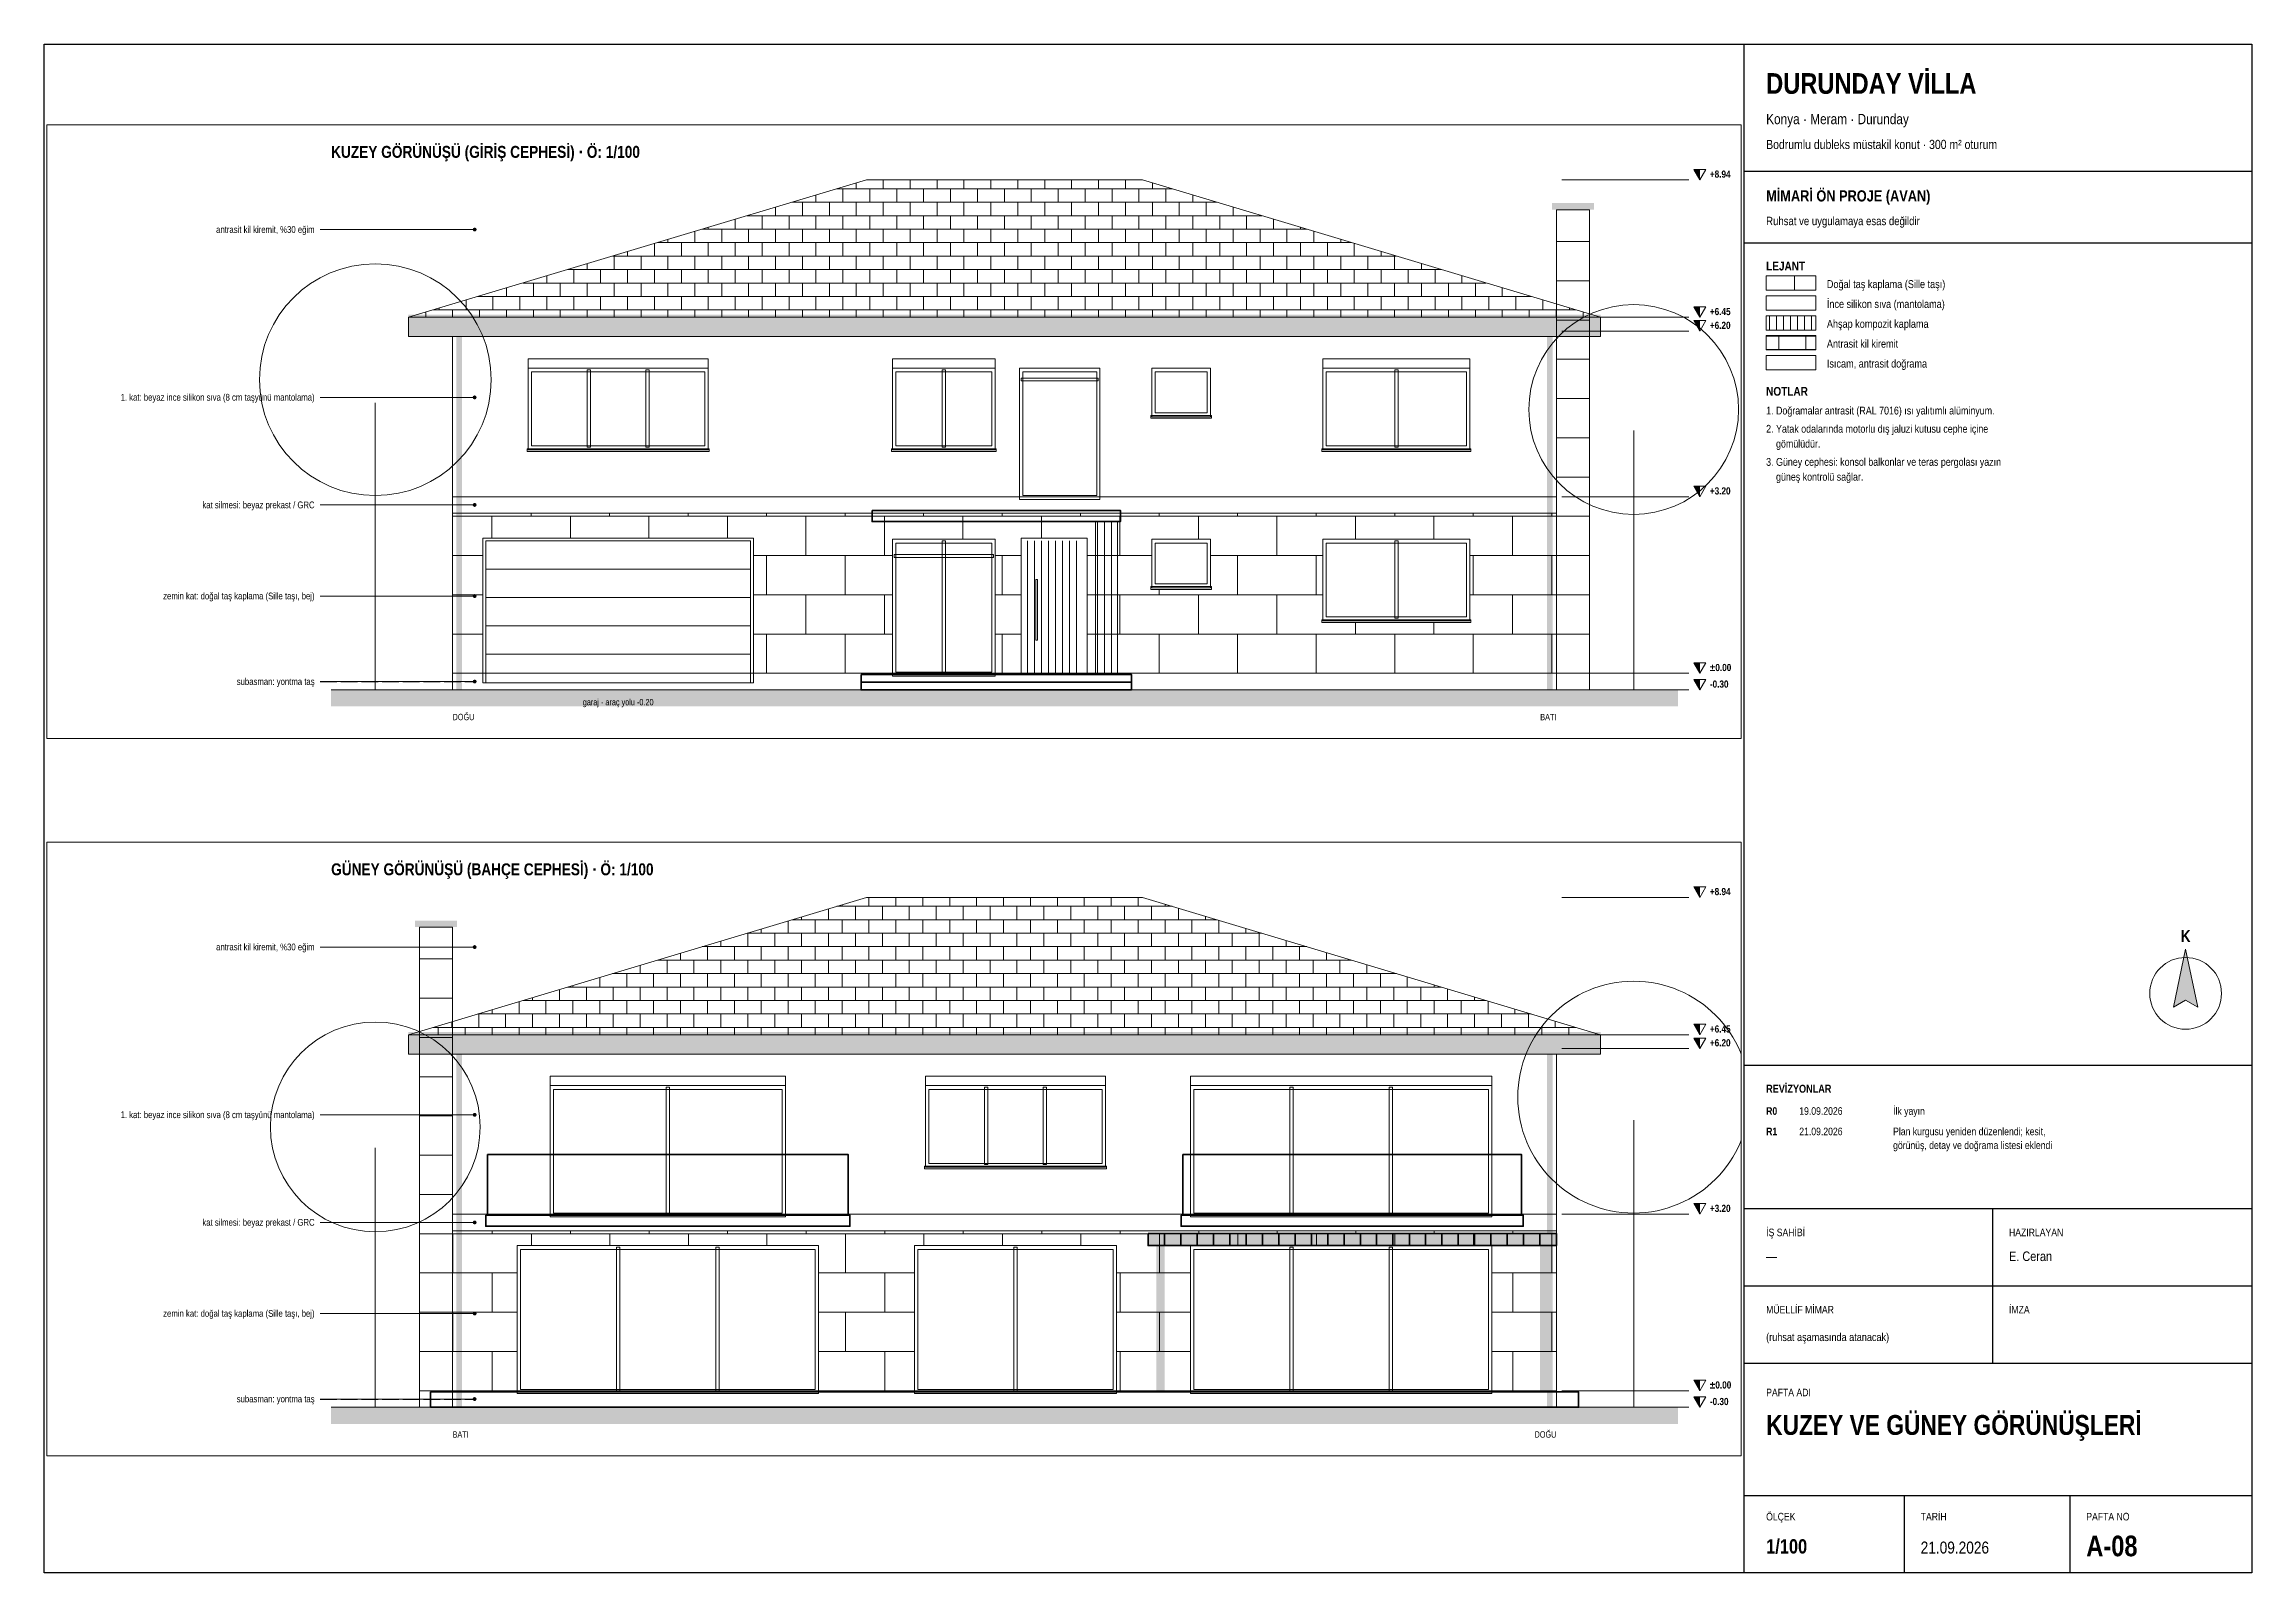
# Paper-space layout 'A-08 KUZEY VE GUNEY GORUNUSLERI' of a CAD drawing. Header units: centimetres, sheet in millimetres. Extents: x 10 to 410, y 10 to 287.
# The model-space entities are those that its viewports show. They can reach past a viewport. Long polylines and large blocks are cut down to what shows.
import ezdxf
from ezdxf.enums import TextEntityAlignment as Align

# ---------------------------------------------------------------- set-up
doc = ezdxf.new("R2010")
doc.units = ezdxf.units.CM
doc.header["$LTSCALE"] = 0.25
doc.linetypes.add('ACAD_ISO02W100', pattern=[15, 12, -3])
for name, color, linetype, lineweight in [('M-BACA-TUGLA-1', 116, 'Continuous', 9), ('M-BACA-TUGLA-1-T', 8, 'Continuous', 5), ('M-BITK-AGAC-1', 70, 'Continuous', 9), ('M-CKAP-KIREMIT-1', 66, 'Continuous', 9), ('M-CKAP-KIREMIT-1-T', 8, 'Continuous', 5), ('M-CVRE-ZEMIN', 45, 'Continuous', 18), ('M-CVRE-ZEMIN-T', 8, 'Continuous', 5), ('M-DUVK-AHSAP-1', 126, 'Continuous', 5), ('M-DUVK-AHSAP-1-T', 8, 'Continuous', 5), ('M-DUVK-DOGALTAS-1', 139, 'Continuous', 5), ('M-DUVK-DOGALTAS-1-T', 8, 'Continuous', 5), ('M-DUVK-PREKAST-1', 127, 'Continuous', 5), ('M-GOST-ANTET', 176, 'Continuous', 25), ('M-GOST-ANTETYAZI', 177, 'Continuous', 9), ('M-GOST-KESITKOT', 46, 'Continuous', 9), ('M-GOST-KUZEYOKU', 1, 'Continuous', 9), ('M-GOST-LEJANT', 173, 'Continuous', 9), ('M-GOST-YAZI', 2, 'Continuous', 9), ('M-KPKN-AHSAP-1', 93, 'Continuous', 9), ('M-PNKS-ALUMINYUM-1', 171, 'Continuous', 9), ('M-SIVA-1', 52, 'Continuous', 5), ('M-TASI-BETONARME-1', 5, 'Continuous', 35), ('M-TASI-BETONARME-1-T', 250, 'Continuous', 5), ('M-YIBO-SAC-1', 12, 'Continuous', 9)]:
    doc.layers.add(name, color=color, linetype=linetype, lineweight=lineweight)
doc.layers.add('M-GOST-VPORT', color=8, linetype='Continuous', lineweight=9, plot=False)
doc.styles.add('YAZI', font='arialn.ttf')
doc.styles.add('YAZI-KALIN', font='arialnb.ttf')

msp = doc.modelspace()

# ---------------------------------------------------------------- hatches: boundary and pattern name
at = {"layer": 'M-BACA-TUGLA-1-T'}
h = msp.add_hatch(color=256, dxfattribs=at)
h.dxf.hatch_style = 1
h.paths.add_polyline_path([(1992, 852), (2068, 852), (2068, 840), (1992, 840)])
h = msp.add_hatch(color=256, dxfattribs=at)
h.dxf.hatch_style = 1
h.paths.add_polyline_path([(4981, 852), (5057, 852), (5057, 840), (4981, 840)])
h = msp.add_hatch(dxfattribs=at)
h.set_pattern_fill('AR-B816', scale=0.35)
h.paths.add_polyline_path([(2000, 840), (2060, 840), (2060, -30), (2000, -30)])
h = msp.add_hatch(dxfattribs=at)
h.set_pattern_fill('AR-B816', scale=0.35)
h.paths.add_polyline_path([(4989, 840), (5049, 840), (5049, -30), (4989, -30)])
at = {"layer": 'M-CKAP-KIREMIT-1-T'}
h = msp.add_hatch(dxfattribs=at)
h.set_pattern_fill('AR-B816', scale=0.12)
h.paths.add_polyline_path([(2080, 645), (1250, 894), (750, 894), (-80, 645)])
h = msp.add_hatch(dxfattribs=at)
h.set_pattern_fill('AR-B816', scale=0.12)
h.paths.add_polyline_path([(4969, 645), (5799, 894), (6299, 894), (7129, 645)])
h = msp.add_hatch(color=256, dxfattribs=at)
h.dxf.hatch_style = 1
h.paths.add_polyline_path([(-80, 650), (2080, 650), (2080, 640), (-80, 640)])
h = msp.add_hatch(color=256, dxfattribs=at)
h.dxf.hatch_style = 1
h.paths.add_polyline_path([(-80, 645), (2080, 645), (2080, 610), (-80, 610)])
h = msp.add_hatch(color=256, dxfattribs=at)
h.dxf.hatch_style = 1
h.paths.add_polyline_path([(4969, 650), (7129, 650), (7129, 640), (4969, 640)])
h = msp.add_hatch(color=256, dxfattribs=at)
h.dxf.hatch_style = 1
h.paths.add_polyline_path([(4969, 645), (7129, 645), (7129, 610), (4969, 610)])
at = {"layer": 'M-CVRE-ZEMIN-T'}
h = msp.add_hatch(dxfattribs=at)
h.set_pattern_fill('EARTH', scale=5)
h.paths.add_polyline_path([(-220, -30), (2220, -30), (2220, -60), (-220, -60)])
h = msp.add_hatch(dxfattribs=at)
h.set_pattern_fill('EARTH', scale=5)
h.paths.add_polyline_path([(4829, -30), (7269, -30), (7269, -60), (4829, -60)])
at = {"layer": 'M-DUVK-AHSAP-1-T'}
h = msp.add_hatch(dxfattribs=at)
h.set_pattern_fill('LINE', scale=4, angle=90)
h.paths.add_polyline_path([(1165, 275), (1205, 275), (1205, 0), (1165, 0)])
h = msp.add_hatch(dxfattribs=at)
h.set_pattern_fill('LINE', scale=4, angle=90)
h.paths.add_polyline_path([(1037, 240), (1143, 240), (1143, 0), (1037, 0)])
at = {"layer": 'M-DUVK-DOGALTAS-1-T'}
h = msp.add_hatch(dxfattribs=at)
h.set_pattern_fill('AR-B816', scale=0.35)
h.paths.add_polyline_path([(0, 290), (2000, 290), (2000, 245), (0, 245)])
h = msp.add_hatch(dxfattribs=at)
h.set_pattern_fill('AR-B816', scale=0.35)
h.paths.add_polyline_path([(5049, 290), (7049, 290), (7049, 263), (5049, 263)])
h = msp.add_hatch(dxfattribs=at)
h.set_pattern_fill('AR-B816', scale=0.35)
h.paths.add_polyline_path([(0, 245), (55, 245), (55, 243), (0, 243)])
h = msp.add_hatch(dxfattribs=at)
h.set_pattern_fill('AR-B816', scale=0.35)
h.paths.add_polyline_path([(0, 243), (55, 243), (55, 157), (0, 157)])
h = msp.add_hatch(dxfattribs=at)
h.set_pattern_fill('AR-B816', scale=0.35)
h.paths.add_polyline_path([(545, 245), (1030, 245), (1030, 243), (545, 243)])
h = msp.add_hatch(dxfattribs=at)
h.set_pattern_fill('AR-B816', scale=0.35)
h.paths.add_polyline_path([(545, 243), (797, 243), (797, 157), (545, 157)])
h = msp.add_hatch(dxfattribs=at)
h.set_pattern_fill('AR-B816', scale=0.35)
h.paths.add_polyline_path([(983, 243), (1030, 243), (1030, 157), (983, 157)])
h = msp.add_hatch(dxfattribs=at)
h.set_pattern_fill('AR-B816', scale=0.35)
h.paths.add_polyline_path([(1150, 245), (2000, 245), (2000, 243), (1150, 243)])
h = msp.add_hatch(dxfattribs=at)
h.set_pattern_fill('AR-B816', scale=0.35)
h.paths.add_polyline_path([(1150, 243), (1267, 243), (1267, 157), (1150, 157)])
h = msp.add_hatch(dxfattribs=at)
h.set_pattern_fill('AR-B816', scale=0.35)
h.paths.add_polyline_path([(1373, 243), (1577, 243), (1577, 157), (1373, 157)])
h = msp.add_hatch(dxfattribs=at)
h.set_pattern_fill('AR-B816', scale=0.35)
h.paths.add_polyline_path([(1843, 243), (2000, 243), (2000, 97), (1843, 97)])
h = msp.add_hatch(dxfattribs=at)
h.set_pattern_fill('AR-B816', scale=0.35)
h.paths.add_polyline_path([(5049, 263), (5166, 263), (5166, 0), (5049, 0)])
h = msp.add_hatch(dxfattribs=at)
h.set_pattern_fill('AR-B816', scale=0.35)
h.paths.add_polyline_path([(5712, 263), (5886, 263), (5886, 0), (5712, 0)])
h = msp.add_hatch(dxfattribs=at)
h.set_pattern_fill('AR-B816', scale=0.35)
h.paths.add_polyline_path([(6252, 263), (6386, 263), (6386, 0), (6252, 0)])
h = msp.add_hatch(dxfattribs=at)
h.set_pattern_fill('AR-B816', scale=0.35)
h.paths.add_polyline_path([(6932, 263), (7049, 263), (7049, 0), (6932, 0)])
h = msp.add_hatch(dxfattribs=at)
h.set_pattern_fill('AR-B816', scale=0.35)
h.paths.add_polyline_path([(0, 157), (55, 157), (55, 155), (0, 155)])
h = msp.add_hatch(dxfattribs=at)
h.set_pattern_fill('AR-B816', scale=0.35)
h.paths.add_polyline_path([(0, 155), (55, 155), (55, 152), (0, 152)])
h = msp.add_hatch(dxfattribs=at)
h.set_pattern_fill('AR-B816', scale=0.35)
h.paths.add_polyline_path([(0, 152), (55, 152), (55, 97), (0, 97)])
h = msp.add_hatch(dxfattribs=at)
h.set_pattern_fill('AR-B816', scale=0.35)
h.paths.add_polyline_path([(545, 157), (797, 157), (797, 155), (545, 155)])
h = msp.add_hatch(dxfattribs=at)
h.set_pattern_fill('AR-B816', scale=0.35)
h.paths.add_polyline_path([(545, 155), (797, 155), (797, 152), (545, 152)])
h = msp.add_hatch(dxfattribs=at)
h.set_pattern_fill('AR-B816', scale=0.35)
h.paths.add_polyline_path([(545, 152), (797, 152), (797, 97), (545, 97)])
h = msp.add_hatch(dxfattribs=at)
h.set_pattern_fill('AR-B816', scale=0.35)
h.paths.add_polyline_path([(983, 157), (1030, 157), (1030, 155), (983, 155)])
h = msp.add_hatch(dxfattribs=at)
h.set_pattern_fill('AR-B816', scale=0.35)
h.paths.add_polyline_path([(983, 155), (1030, 155), (1030, 152), (983, 152)])
h = msp.add_hatch(dxfattribs=at)
h.set_pattern_fill('AR-B816', scale=0.35)
h.paths.add_polyline_path([(983, 152), (1030, 152), (1030, 97), (983, 97)])
h = msp.add_hatch(dxfattribs=at)
h.set_pattern_fill('AR-B816', scale=0.35)
h.paths.add_polyline_path([(1150, 157), (1265, 157), (1265, 155), (1150, 155)])
h = msp.add_hatch(dxfattribs=at)
h.set_pattern_fill('AR-B816', scale=0.35)
h.paths.add_polyline_path([(1150, 155), (1265, 155), (1265, 152), (1150, 152)])
h = msp.add_hatch(dxfattribs=at)
h.set_pattern_fill('AR-B816', scale=0.35)
h.paths.add_polyline_path([(1150, 152), (1577, 152), (1577, 97), (1150, 97)])
h = msp.add_hatch(dxfattribs=at)
h.set_pattern_fill('AR-B816', scale=0.35)
h.paths.add_polyline_path([(1375, 157), (1577, 157), (1577, 155), (1375, 155)])
h = msp.add_hatch(dxfattribs=at)
h.set_pattern_fill('AR-B816', scale=0.35)
h.paths.add_polyline_path([(1375, 155), (1577, 155), (1577, 152), (1375, 152)])
h = msp.add_hatch(dxfattribs=at)
h.set_pattern_fill('AR-B816', scale=0.35)
h.paths.add_polyline_path([(0, 97), (55, 97), (55, 95), (0, 95)])
h = msp.add_hatch(dxfattribs=at)
h.set_pattern_fill('AR-B816', scale=0.35)
h.paths.add_polyline_path([(0, 95), (55, 95), (55, 92), (0, 92)])
h = msp.add_hatch(dxfattribs=at)
h.set_pattern_fill('AR-B816', scale=0.35)
h.paths.add_polyline_path([(0, 92), (55, 92), (55, 0), (0, 0)])
h = msp.add_hatch(dxfattribs=at)
h.set_pattern_fill('AR-B816', scale=0.35)
h.paths.add_polyline_path([(545, 97), (797, 97), (797, 95), (545, 95)])
h = msp.add_hatch(dxfattribs=at)
h.set_pattern_fill('AR-B816', scale=0.35)
h.paths.add_polyline_path([(545, 95), (797, 95), (797, 92), (545, 92)])
h = msp.add_hatch(dxfattribs=at)
h.set_pattern_fill('AR-B816', scale=0.35)
h.paths.add_polyline_path([(545, 92), (797, 92), (797, 0), (545, 0)])
h = msp.add_hatch(dxfattribs=at)
h.set_pattern_fill('AR-B816', scale=0.35)
h.paths.add_polyline_path([(983, 97), (1030, 97), (1030, 95), (983, 95)])
h = msp.add_hatch(dxfattribs=at)
h.set_pattern_fill('AR-B816', scale=0.35)
h.paths.add_polyline_path([(983, 95), (1030, 95), (1030, 92), (983, 92)])
h = msp.add_hatch(dxfattribs=at)
h.set_pattern_fill('AR-B816', scale=0.35)
h.paths.add_polyline_path([(983, 92), (1030, 92), (1030, 0), (983, 0)])
h = msp.add_hatch(dxfattribs=at)
h.set_pattern_fill('AR-B816', scale=0.35)
h.paths.add_polyline_path([(1150, 97), (1575, 97), (1575, 95), (1150, 95)])
h = msp.add_hatch(dxfattribs=at)
h.set_pattern_fill('AR-B816', scale=0.35)
h.paths.add_polyline_path([(1150, 95), (1575, 95), (1575, 92), (1150, 92)])
h = msp.add_hatch(dxfattribs=at)
h.set_pattern_fill('AR-B816', scale=0.35)
h.paths.add_polyline_path([(1150, 92), (2000, 92), (2000, 0), (1150, 0)])
h = msp.add_hatch(dxfattribs=at)
h.set_pattern_fill('AR-B816', scale=0.35)
h.paths.add_polyline_path([(1845, 97), (2000, 97), (2000, 95), (1845, 95)])
h = msp.add_hatch(dxfattribs=at)
h.set_pattern_fill('AR-B816', scale=0.35)
h.paths.add_polyline_path([(1845, 95), (2000, 95), (2000, 92), (1845, 92)])
at = {"layer": 'M-GOST-KESITKOT'}
h = msp.add_hatch(color=256, dxfattribs=at)
h.dxf.hatch_style = 1
h.paths.add_polyline_path([(2249, 913), (2260, 913), (2260, 894)])
h = msp.add_hatch(color=256, dxfattribs=at)
h.dxf.hatch_style = 1
h.paths.add_polyline_path([(7298, 913), (7309, 913), (7309, 894)])
h = msp.add_hatch(color=256, dxfattribs=at)
h.dxf.hatch_style = 1
h.paths.add_polyline_path([(2249, 664), (2260, 664), (2260, 645)])
h = msp.add_hatch(color=256, dxfattribs=at)
h.dxf.hatch_style = 1
h.paths.add_polyline_path([(7298, 664), (7309, 664), (7309, 645)])
h = msp.add_hatch(color=256, dxfattribs=at)
h.dxf.hatch_style = 1
h.paths.add_polyline_path([(2249, 639), (2260, 639), (2260, 620)])
h = msp.add_hatch(color=256, dxfattribs=at)
h.dxf.hatch_style = 1
h.paths.add_polyline_path([(7298, 639), (7309, 639), (7309, 620)])
h = msp.add_hatch(color=256, dxfattribs=at)
h.dxf.hatch_style = 1
h.paths.add_polyline_path([(2249, 339), (2260, 339), (2260, 320)])
h = msp.add_hatch(color=256, dxfattribs=at)
h.dxf.hatch_style = 1
h.paths.add_polyline_path([(7298, 339), (7309, 339), (7309, 320)])
h = msp.add_hatch(color=256, dxfattribs=at)
h.dxf.hatch_style = 1
h.paths.add_polyline_path([(2249, 19), (2260, 19), (2260, 0)])
h = msp.add_hatch(color=256, dxfattribs=at)
h.dxf.hatch_style = 1
h.paths.add_polyline_path([(7298, 19), (7309, 19), (7309, 0)])
h = msp.add_hatch(color=256, dxfattribs=at)
h.dxf.hatch_style = 1
h.paths.add_polyline_path([(2249, -11), (2260, -11), (2260, -30)])
h = msp.add_hatch(color=256, dxfattribs=at)
h.dxf.hatch_style = 1
h.paths.add_polyline_path([(7298, -11), (7309, -11), (7309, -30)])
at = {"layer": 'M-GOST-YAZI'}
h = msp.add_hatch(color=256, dxfattribs=at)
h.dxf.hatch_style = 1
edge = h.paths.add_edge_path()
edge.add_arc((40, 804), 3.5, 0, 360)
h = msp.add_hatch(color=256, dxfattribs=at)
h.dxf.hatch_style = 1
edge = h.paths.add_edge_path()
edge.add_arc((5089, 804), 3.5, 0, 360)
h = msp.add_hatch(color=256, dxfattribs=at)
h.dxf.hatch_style = 1
edge = h.paths.add_edge_path()
edge.add_arc((40, 500), 3.5, 0, 360)
h = msp.add_hatch(color=256, dxfattribs=at)
h.dxf.hatch_style = 1
edge = h.paths.add_edge_path()
edge.add_arc((5089, 500), 3.5, 0, 360)
h = msp.add_hatch(color=256, dxfattribs=at)
h.dxf.hatch_style = 1
edge = h.paths.add_edge_path()
edge.add_arc((40, 305), 3.5, 0, 360)
h = msp.add_hatch(color=256, dxfattribs=at)
h.dxf.hatch_style = 1
edge = h.paths.add_edge_path()
edge.add_arc((5089, 305), 3.5, 0, 360)
h = msp.add_hatch(color=256, dxfattribs=at)
h.dxf.hatch_style = 1
edge = h.paths.add_edge_path()
edge.add_arc((40, 140), 3.5, 0, 360)
h = msp.add_hatch(color=256, dxfattribs=at)
h.dxf.hatch_style = 1
edge = h.paths.add_edge_path()
edge.add_arc((5089, 140), 3.5, 0, 360)
h = msp.add_hatch(color=256, dxfattribs=at)
h.dxf.hatch_style = 1
edge = h.paths.add_edge_path()
edge.add_arc((40, -15), 3.5, 0, 360)
h = msp.add_hatch(color=256, dxfattribs=at)
h.dxf.hatch_style = 1
edge = h.paths.add_edge_path()
edge.add_arc((5089, -15), 3.5, 0, 360)
at = {"layer": 'M-TASI-BETONARME-1-T'}
h = msp.add_hatch(color=256, dxfattribs=at)
h.dxf.hatch_style = 1
h.paths.add_polyline_path([(6309, 285), (7049, 285), (7049, 263), (6309, 263)])
h = msp.add_hatch(color=256, dxfattribs=at)
h.dxf.hatch_style = 1
h.paths.add_polyline_path([(6324, 263), (6339, 263), (6339, -2), (6324, -2)])
h = msp.add_hatch(color=256, dxfattribs=at)
h.dxf.hatch_style = 1
h.paths.add_polyline_path([(7019, 263), (7034, 263), (7034, -2), (7019, -2)])
at = {"layer": 'M-YIBO-SAC-1'}
h = msp.add_hatch(color=256, dxfattribs=at)
h.dxf.hatch_style = 1
h.paths.add_polyline_path([(7, 610), (17, 610), (17, -30), (7, -30)])
h = msp.add_hatch(color=256, dxfattribs=at)
h.dxf.hatch_style = 1
h.paths.add_polyline_path([(1983, 610), (1993, 610), (1993, -30), (1983, -30)])
h = msp.add_hatch(color=256, dxfattribs=at)
h.dxf.hatch_style = 1
h.paths.add_polyline_path([(5056, 610), (5066, 610), (5066, -30), (5056, -30)])
h = msp.add_hatch(color=256, dxfattribs=at)
h.dxf.hatch_style = 1
h.paths.add_polyline_path([(7032, 610), (7042, 610), (7042, -30), (7032, -30)])

# ---------------------------------------------------------------- linework, layer by layer
at = {"layer": 'M-BACA-TUGLA-1'}
for points in [[(2000, 840), (2060, 840), (2060, -30), (2000, -30)], [(4989, 840), (5049, 840), (5049, -30), (4989, -30)]]:
    msp.add_lwpolyline(points, close=True, dxfattribs=at)
at = {"layer": 'M-BITK-AGAC-1'}
for p, q in [((-140, -30), (-140, 490)), ((7189, -30), (7189, 490)), ((2140, -30), (2140, 440)), ((4909, -30), (4909, 440))]:
    msp.add_line(p, q, dxfattribs=at)
for centre, radius in [((-140, 532), 210), ((7189, 532), 210), ((2140, 478), 190), ((4909, 478), 190)]:
    msp.add_circle(centre, radius, dxfattribs=at)
at = {"layer": 'M-CKAP-KIREMIT-1'}
for points in [[(2080, 645), (1250, 894), (750, 894), (-80, 645)], [(4969, 645), (5799, 894), (6299, 894), (7129, 645)], [(-80, 645), (2080, 645), (2080, 610), (-80, 610)], [(4969, 645), (7129, 645), (7129, 610), (4969, 610)]]:
    msp.add_lwpolyline(points, close=True, dxfattribs=at)
at = {"layer": 'M-CVRE-ZEMIN'}
for p, q in [((2220, -30), (-220, -30)), ((4829, -30), (7269, -30))]:
    msp.add_line(p, q, dxfattribs=at)
at = {"layer": 'M-DUVK-AHSAP-1'}
msp.add_lwpolyline([(1165, 275), (1205, 275), (1205, 0), (1165, 0)], close=True, dxfattribs=at)
at = {"layer": 'M-DUVK-DOGALTAS-1'}
for points in [[(0, 290), (2000, 290), (2000, 0), (0, 0)], [(5049, 290), (7049, 290), (7049, 0), (5049, 0)], [(0, 0), (2000, 0), (2000, -30), (0, -30)], [(5049, 0), (7049, 0), (7049, -30), (5049, -30)]]:
    msp.add_lwpolyline(points, close=True, dxfattribs=at)
at = {"layer": 'M-DUVK-PREKAST-1'}
for points in [[(0, 320), (2000, 320), (2000, 290), (0, 290)], [(5049, 320), (7049, 320), (7049, 290), (5049, 290)]]:
    msp.add_lwpolyline(points, close=True, dxfattribs=at)
at = {"layer": 'M-GOST-KESITKOT', "linetype": 'ACAD_ISO02W100'}
for p, q in [((2010, 894), (2240, 894)), ((7059, 894), (7289, 894)), ((2010, 645), (2240, 645)), ((7059, 645), (7289, 645)), ((2010, 620), (2240, 620)), ((7059, 620), (7289, 620)), ((2010, 320), (2240, 320)), ((7059, 320), (7289, 320)), ((2010, 0), (2240, 0)), ((7059, 0), (7289, 0)), ((2010, -30), (2240, -30)), ((7059, -30), (7289, -30))]:
    msp.add_line(p, q, dxfattribs=at)
at = {"layer": 'M-GOST-KESITKOT'}
for points in [[(2249, 913), (2271, 913), (2260, 894)], [(7298, 913), (7320, 913), (7309, 894)], [(2249, 664), (2271, 664), (2260, 645)], [(7298, 664), (7320, 664), (7309, 645)], [(2249, 639), (2271, 639), (2260, 620)], [(7298, 639), (7320, 639), (7309, 620)], [(2249, 339), (2271, 339), (2260, 320)], [(7298, 339), (7320, 339), (7309, 320)], [(2249, 19), (2271, 19), (2260, 0)], [(7298, 19), (7320, 19), (7309, 0)], [(2249, -11), (2271, -11), (2260, -30)], [(7298, -11), (7320, -11), (7309, -30)]]:
    msp.add_lwpolyline(points, close=True, dxfattribs=at)
at = {"layer": 'M-GOST-YAZI'}
for p, q in [((-240, 804), (40, 804)), ((4809, 804), (5089, 804)), ((-240, 500), (40, 500)), ((4809, 500), (5089, 500)), ((-240, 305), (40, 305)), ((4809, 305), (5089, 305)), ((-240, 140), (40, 140)), ((4809, 140), (5089, 140)), ((-240, -15), (40, -15)), ((4809, -15), (5089, -15))]:
    msp.add_line(p, q, dxfattribs=at)
at = {"layer": 'M-KPKN-AHSAP-1'}
for p, q in [((540, 188.6), (60, 188.6)), ((540, 137.2), (60, 137.2)), ((540, 85.8), (60, 85.8)), ((540, 34.4), (60, 34.4))]:
    msp.add_line(p, q, dxfattribs=at)
for points in [[(55, 245), (545, 245), (545, -17), (55, -17)], [(1030, 245), (1150, 245), (1150, 0), (1030, 0)], [(60, 240), (540, 240), (540, -17), (60, -17)], [(1057, 170), (1060, 170), (1060, 60), (1057, 60)]]:
    msp.add_lwpolyline(points, close=True, dxfattribs=at)
at = {"layer": 'M-PNKS-ALUMINYUM-1'}
for points in [[(137, 570), (463, 570), (463, 553), (137, 553)], [(797, 570), (983, 570), (983, 553), (797, 553)], [(1577, 570), (1843, 570), (1843, 553), (1577, 553)], [(5226, 570), (5652, 570), (5652, 553), (5226, 553)], [(5906, 570), (6232, 570), (6232, 553), (5906, 553)], [(6386, 570), (6932, 570), (6932, 553), (6386, 553)], [(137, 553), (463, 553), (463, 405), (137, 405)], [(143, 546), (457, 546), (457, 412), (143, 412)], [(243.7, 550), (249.7, 550), (249.7, 410), (243.7, 410)], [(350.3, 550), (356.3, 550), (356.3, 410), (350.3, 410)], [(797, 553), (983, 553), (983, 405), (797, 405)], [(803, 546), (977, 546), (977, 412), (803, 412)], [(887, 550), (893, 550), (893, 410), (887, 410)], [(1027, 553), (1173, 553), (1173, 315), (1027, 315)], [(1030, 535), (1170, 535), (1170, 530), (1030, 530)], [(1033, 546), (1167, 546), (1167, 322), (1033, 322)], [(1267, 553), (1373, 553), (1373, 465), (1267, 465)], [(1273, 546), (1367, 546), (1367, 472), (1273, 472)], [(1577, 553), (1843, 553), (1843, 405), (1577, 405)], [(1583, 546), (1837, 546), (1837, 412), (1583, 412)], [(1707, 550), (1713, 550), (1713, 410), (1707, 410)], [(5226, 553), (5652, 553), (5652, 315), (5226, 315)], [(5232, 546), (5646, 546), (5646, 322), (5232, 322)], [(5436, 550), (5442, 550), (5442, 320), (5436, 320)], [(5906, 553), (6232, 553), (6232, 405), (5906, 405)], [(5912, 546), (6226, 546), (6226, 412), (5912, 412)], [(6012.7, 550), (6018.7, 550), (6018.7, 410), (6012.7, 410)], [(6119.3, 550), (6125.3, 550), (6125.3, 410), (6119.3, 410)], [(6386, 553), (6932, 553), (6932, 315), (6386, 315)], [(6392, 546), (6926, 546), (6926, 322), (6392, 322)], [(6566, 550), (6572, 550), (6572, 320), (6566, 320)], [(6746, 550), (6752, 550), (6752, 320), (6746, 320)], [(1265, 467), (1375, 467), (1375, 462), (1265, 462)], [(1265, 467), (1375, 467), (1375, 462), (1265, 462)], [(135, 407), (465, 407), (465, 402), (135, 402)], [(135, 407), (465, 407), (465, 402), (135, 402)], [(795, 407), (985, 407), (985, 402), (795, 402)], [(795, 407), (985, 407), (985, 402), (795, 402)], [(1575, 407), (1845, 407), (1845, 402), (1575, 402)], [(1575, 407), (1845, 407), (1845, 402), (1575, 402)], [(5904, 407), (6234, 407), (6234, 402), (5904, 402)], [(5904, 407), (6234, 407), (6234, 402), (5904, 402)], [(797, 243), (983, 243), (983, -5), (797, -5)], [(1267, 243), (1373, 243), (1373, 155), (1267, 155)], [(1577, 243), (1843, 243), (1843, 95), (1577, 95)], [(5166, 263), (5712, 263), (5712, -5), (5166, -5)], [(5172, 256), (5706, 256), (5706, 2), (5172, 2)], [(5346, 260), (5352, 260), (5352, 0), (5346, 0)], [(5526, 260), (5532, 260), (5532, 0), (5526, 0)], [(5886, 263), (6252, 263), (6252, -5), (5886, -5)], [(5892, 256), (6246, 256), (6246, 2), (5892, 2)], [(6066, 260), (6072, 260), (6072, 0), (6066, 0)], [(6386, 263), (6932, 263), (6932, -5), (6386, -5)], [(6392, 256), (6926, 256), (6926, 2), (6392, 2)], [(6566, 260), (6572, 260), (6572, 0), (6566, 0)], [(6746, 260), (6752, 260), (6752, 0), (6746, 0)], [(800, 215), (980, 215), (980, 210), (800, 210)], [(803, 236), (977, 236), (977, 2), (803, 2)], [(887, 240), (893, 240), (893, 0), (887, 0)], [(1273, 236), (1367, 236), (1367, 162), (1273, 162)], [(1583, 236), (1837, 236), (1837, 102), (1583, 102)], [(1707, 240), (1713, 240), (1713, 100), (1707, 100)], [(1265, 157), (1375, 157), (1375, 152), (1265, 152)], [(1265, 157), (1375, 157), (1375, 152), (1265, 152)], [(1575, 97), (1845, 97), (1845, 92), (1575, 92)], [(1575, 97), (1845, 97), (1845, 92), (1575, 92)]]:
    msp.add_lwpolyline(points, close=True, dxfattribs=at)
at = {"layer": 'M-SIVA-1'}
for points in [[(0, 610), (2000, 610), (2000, 320), (0, 320)], [(5049, 610), (7049, 610), (7049, 320), (5049, 320)]]:
    msp.add_lwpolyline(points, close=True, dxfattribs=at)
at = {"layer": 'M-TASI-BETONARME-1'}
for p, q in [((6339, 265), (6339, 285)), ((6368.6, 265), (6368.6, 285)), ((6398.1, 265), (6398.1, 285)), ((6427.7, 265), (6427.7, 285)), ((6457.3, 265), (6457.3, 285)), ((6486.8, 265), (6486.8, 285)), ((6516.4, 265), (6516.4, 285)), ((6546, 265), (6546, 285)), ((6575.5, 265), (6575.5, 285)), ((6605.1, 265), (6605.1, 285)), ((6634.7, 265), (6634.7, 285)), ((6664.2, 265), (6664.2, 285)), ((6693.8, 265), (6693.8, 285)), ((6723.3, 265), (6723.3, 285)), ((6752.9, 265), (6752.9, 285)), ((6782.5, 265), (6782.5, 285)), ((6812, 265), (6812, 285)), ((6841.6, 265), (6841.6, 285)), ((6871.2, 265), (6871.2, 285)), ((6900.7, 265), (6900.7, 285)), ((6930.3, 265), (6930.3, 285)), ((6959.9, 265), (6959.9, 285)), ((6989.4, 265), (6989.4, 285)), ((7019, 265), (7019, 285))]:
    msp.add_line(p, q, dxfattribs=at)
for points in [[(5112, 428), (5766, 428), (5766, 318), (5112, 318)], [(6372, 428), (6986, 428), (6986, 318), (6372, 318)], [(760, 295), (1210, 295), (1210, 275), (760, 275)], [(5109, 318), (5769, 318), (5769, 298), (5109, 298)], [(6309, 285), (7049, 285), (7049, 263), (6309, 263)], [(6369, 318), (6989, 318), (6989, 298), (6369, 298)], [(740, -2), (1230, -2), (1230, -16), (740, -16)], [(740, -16), (1230, -16), (1230, -30), (740, -30)], [(5009, -2), (7089, -2), (7089, -30), (5009, -30)]]:
    msp.add_lwpolyline(points, close=True, dxfattribs=at)

# ---------------------------------------------------------------- texts
at = {"layer": 'M-GOST-KESITKOT', "style": 'YAZI-KALIN'}
for s, p in [('+8.94', (2278, 898)), ('+8.94', (7327, 898)), ('+6.45', (2278, 649)), ('+6.45', (7327, 649)), ('+6.20', (2278, 624)), ('+6.20', (7327, 624)), ('+3.20', (2278, 324)), ('+3.20', (7327, 324)), ('%%p0.00', (2278, 4)), ('%%p0.00', (7327, 4)), ('-0.30', (2278, -26)), ('-0.30', (7327, -26))]:
    msp.add_text(s, height=12.96, dxfattribs=at).set_placement(p)
at = {"layer": 'M-GOST-YAZI'}
for s, height, style, p in [('KUZEY GÖRÜNÜŞÜ (GİRİŞ CEPHESİ) · Ö: 1/100', 21.6, 'YAZI-KALIN', (-220, 934)), ('GÜNEY GÖRÜNÜŞÜ (BAHÇE CEPHESİ) · Ö: 1/100', 21.6, 'YAZI-KALIN', (4829, 934)), ('DOĞU', 11.52, 'YAZI', (0, -85)), ('BATI', 11.52, 'YAZI', (5049, -85))]:
    msp.add_text(s, height=height, dxfattribs=dict(at, style=style)).set_placement(p)
at = {"layer": 'M-GOST-YAZI', "style": 'YAZI'}
for s, height, p in [('antrasit kil kiremit, %30 eğim', 12.24, (-250, 798)), ('antrasit kil kiremit, %30 eğim', 12.24, (4799, 798)), ('1. kat: beyaz ince silikon sıva (8 cm taşyünü mantolama)', 12.24, (-250, 494)), ('1. kat: beyaz ince silikon sıva (8 cm taşyünü mantolama)', 12.24, (4799, 494)), ('kat silmesi: beyaz prekast / GRC', 12.24, (-250, 299)), ('kat silmesi: beyaz prekast / GRC', 12.24, (4799, 299)), ('zemin kat: doğal taş kaplama (Sille taşı, bej)', 12.24, (-250, 134)), ('zemin kat: doğal taş kaplama (Sille taşı, bej)', 12.24, (4799, 134)), ('subasman: yontma taş', 12.24, (-250, -21)), ('subasman: yontma taş', 12.24, (4799, -21)), ('BATI', 11.52, (2000, -85)), ('DOĞU', 11.52, (7049, -85))]:
    msp.add_text(s, height=height, dxfattribs=at).set_placement(p, align=Align.RIGHT)
msp.add_text('garaj · araç yolu -0.20', height=11.52, dxfattribs=at).set_placement((300, -58), align=Align.CENTER)

psp = doc.layouts.new('A-08 KUZEY VE GUNEY GORUNUSLERI')

# ---------------------------------------------------------------- hatches: boundary and pattern name
at = {"layer": 'M-GOST-KUZEYOKU'}
h = psp.add_hatch(color=256, dxfattribs=at)
h.dxf.hatch_style = 1
h.paths.add_polyline_path([(398, 123), (400.2, 112.5), (398, 113.8), (395.8, 112.5)])
at = {"layer": 'M-GOST-LEJANT'}
h = psp.add_hatch(dxfattribs=at)
h.set_pattern_fill('AR-B816', scale=0.035)
h.paths.add_polyline_path([(322, 245), (331, 245), (331, 242.4), (322, 242.4)])
h = psp.add_hatch(dxfattribs=at)
h.set_pattern_fill('LINE', scale=0.4, angle=90)
h.paths.add_polyline_path([(322, 237.8), (331, 237.8), (331, 235.2), (322, 235.2)])
h = psp.add_hatch(dxfattribs=at)
h.set_pattern_fill('AR-B816', scale=0.012)
h.paths.add_polyline_path([(322, 234.2), (331, 234.2), (331, 231.6), (322, 231.6)])

# ---------------------------------------------------------------- linework, layer by layer
at = {"layer": 'M-GOST-ANTET'}
for p, q in [((318, 264), (410, 264)), ((318, 251), (410, 251)), ((318, 102), (410, 102)), ((318, 76), (410, 76)), ((363, 76), (363, 62)), ((318, 62), (410, 62)), ((363, 62), (363, 48)), ((318, 48), (410, 48)), ((318, 24), (410, 24)), ((347, 24), (347, 10)), ((377, 24), (377, 10))]:
    psp.add_line(p, q, dxfattribs=at)
at = {"layer": 'M-GOST-ANTET', "linetype": 'ACAD_ISO02W100'}
for p, q in [((60, 171.5), (88, 171.5)), ((60, 41.5), (88, 41.5)), ((60, 41.5), (88, 41.5))]:
    psp.add_line(p, q, dxfattribs=at)
at = {"layer": 'M-GOST-ANTET'}
for points in [[(10, 287), (410, 287), (410, 10), (10, 10)], [(318, 287), (410, 287), (410, 10), (318, 10)]]:
    psp.add_lwpolyline(points, close=True, dxfattribs=at)
at = {"layer": 'M-GOST-KUZEYOKU'}
psp.add_lwpolyline([(398, 123), (400.2, 112.5), (398, 113.8), (395.8, 112.5)], close=True, dxfattribs=at)
psp.add_circle((398, 115), 6.5, dxfattribs=at)
at = {"layer": 'M-GOST-LEJANT'}
for points in [[(322, 245), (331, 245), (331, 242.4), (322, 242.4)], [(322, 241.4), (331, 241.4), (331, 238.8), (322, 238.8)], [(322, 237.8), (331, 237.8), (331, 235.2), (322, 235.2)], [(322, 234.2), (331, 234.2), (331, 231.6), (322, 231.6)], [(322, 230.6), (331, 230.6), (331, 228), (322, 228)]]:
    psp.add_lwpolyline(points, close=True, dxfattribs=at)

# ---------------------------------------------------------------- texts
at = {"layer": 'M-GOST-ANTETYAZI'}
for s, height, style, p in [('DURUNDAY VİLLA', 3.744, 'YAZI-KALIN', (322, 278)), ('Konya · Meram · Durunday', 1.872, 'YAZI', (322, 272.5)), ('Bodrumlu dubleks müstakil konut · 300 m² oturum', 1.656, 'YAZI', (322, 268)), ('MİMARİ ÖN PROJE (AVAN)', 2.016, 'YAZI-KALIN', (322, 258.5)), ('Ruhsat ve uygulamaya esas değildir', 1.512, 'YAZI', (322, 254.2)), ('LEJANT', 1.584, 'YAZI-KALIN', (322, 246)), ('Doğal taş kaplama (Sille taşı)', 1.44, 'YAZI', (333, 242.8)), ('İnce silikon sıva (mantolama)', 1.44, 'YAZI', (333, 239.2)), ('Ahşap kompozit kaplama', 1.44, 'YAZI', (333, 235.6)), ('Antrasit kil kiremit', 1.44, 'YAZI', (333, 232)), ('Isıcam, antrasit doğrama', 1.44, 'YAZI', (333, 228.4)), ('NOTLAR', 1.584, 'YAZI-KALIN', (322, 223.3)), ('1. Doğramalar antrasit (RAL 7016) ısı yalıtımlı alüminyum.', 1.404, 'YAZI', (322, 219.9)), ('2. Yatak odalarında motorlu dış jaluzi kutusu cephe içine', 1.404, 'YAZI', (322, 216.6)), ('3. Güney cephesi: konsol balkonlar ve teras pergolası yazın', 1.404, 'YAZI', (322, 210.6)), ('    gömülüdür.', 1.404, 'YAZI', (322, 213.9)), ('    güneş kontrolü sağlar.', 1.404, 'YAZI', (322, 207.9)), ('REVİZYONLAR', 1.44, 'YAZI-KALIN', (322, 97)), ('R0', 1.368, 'YAZI-KALIN', (322, 93)), ('19.09.2026', 1.368, 'YAZI', (328, 93)), ('İlk yayın', 1.368, 'YAZI', (345, 93)), ('R1', 1.368, 'YAZI-KALIN', (322, 89.3)), ('21.09.2026', 1.368, 'YAZI', (328, 89.3)), ('görünüş, detay ve doğrama listesi eklendi', 1.368, 'YAZI', (345, 86.8)), ('Plan kurgusu yeniden düzenlendi; kesit,', 1.368, 'YAZI', (345, 89.3)), ('İŞ SAHİBİ', 1.368, 'YAZI', (322, 71)), ('HAZIRLAYAN', 1.368, 'YAZI', (366, 71)), ('E. Ceran', 1.728, 'YAZI', (366, 66.5)), ('—', 1.73, 'YAZI', (322, 66.5)), ('MÜELLİF MİMAR', 1.368, 'YAZI', (322, 57)), ('İMZA', 1.368, 'YAZI', (366, 57)), ('(ruhsat aşamasında atanacak)', 1.44, 'YAZI', (322, 52)), ('PAFTA ADI', 1.368, 'YAZI', (322, 42)), ('KUZEY VE GÜNEY GÖRÜNÜŞLERİ', 3.6, 'YAZI-KALIN', (322, 35)), ('ÖLÇEK', 1.368, 'YAZI', (322, 19.5)), ('TARİH', 1.368, 'YAZI', (350, 19.5)), ('PAFTA NO', 1.368, 'YAZI', (380, 19.5)), ('1/100', 2.592, 'YAZI-KALIN', (322, 13.5)), ('A-08', 3.744, 'YAZI-KALIN', (380, 13)), ('21.09.2026', 2.16, 'YAZI', (350, 13.5))]:
    psp.add_text(s, height=height, dxfattribs=dict(at, style=style)).set_placement(p)
at = {"layer": 'M-GOST-ANTETYAZI', "style": 'YAZI-KALIN'}
psp.add_text('K', height=2.16, dxfattribs=at).set_placement((398, 124.3), align=Align.CENTER)

# ---------------------------------------------------------------- viewports
at = {"layer": 'M-GOST-VPORT'}
psp.add_viewport(center=(164, 216.79), size=(307, 111.22), view_center_point=(800, 437.9), view_height=1112.2, dxfattribs=at)
psp.add_viewport(center=(164, 86.79), size=(307, 111.22), view_center_point=(5849, 437.9), view_height=1112.2, status=3, dxfattribs=at)

doc.saveas('drawing.dxf')
